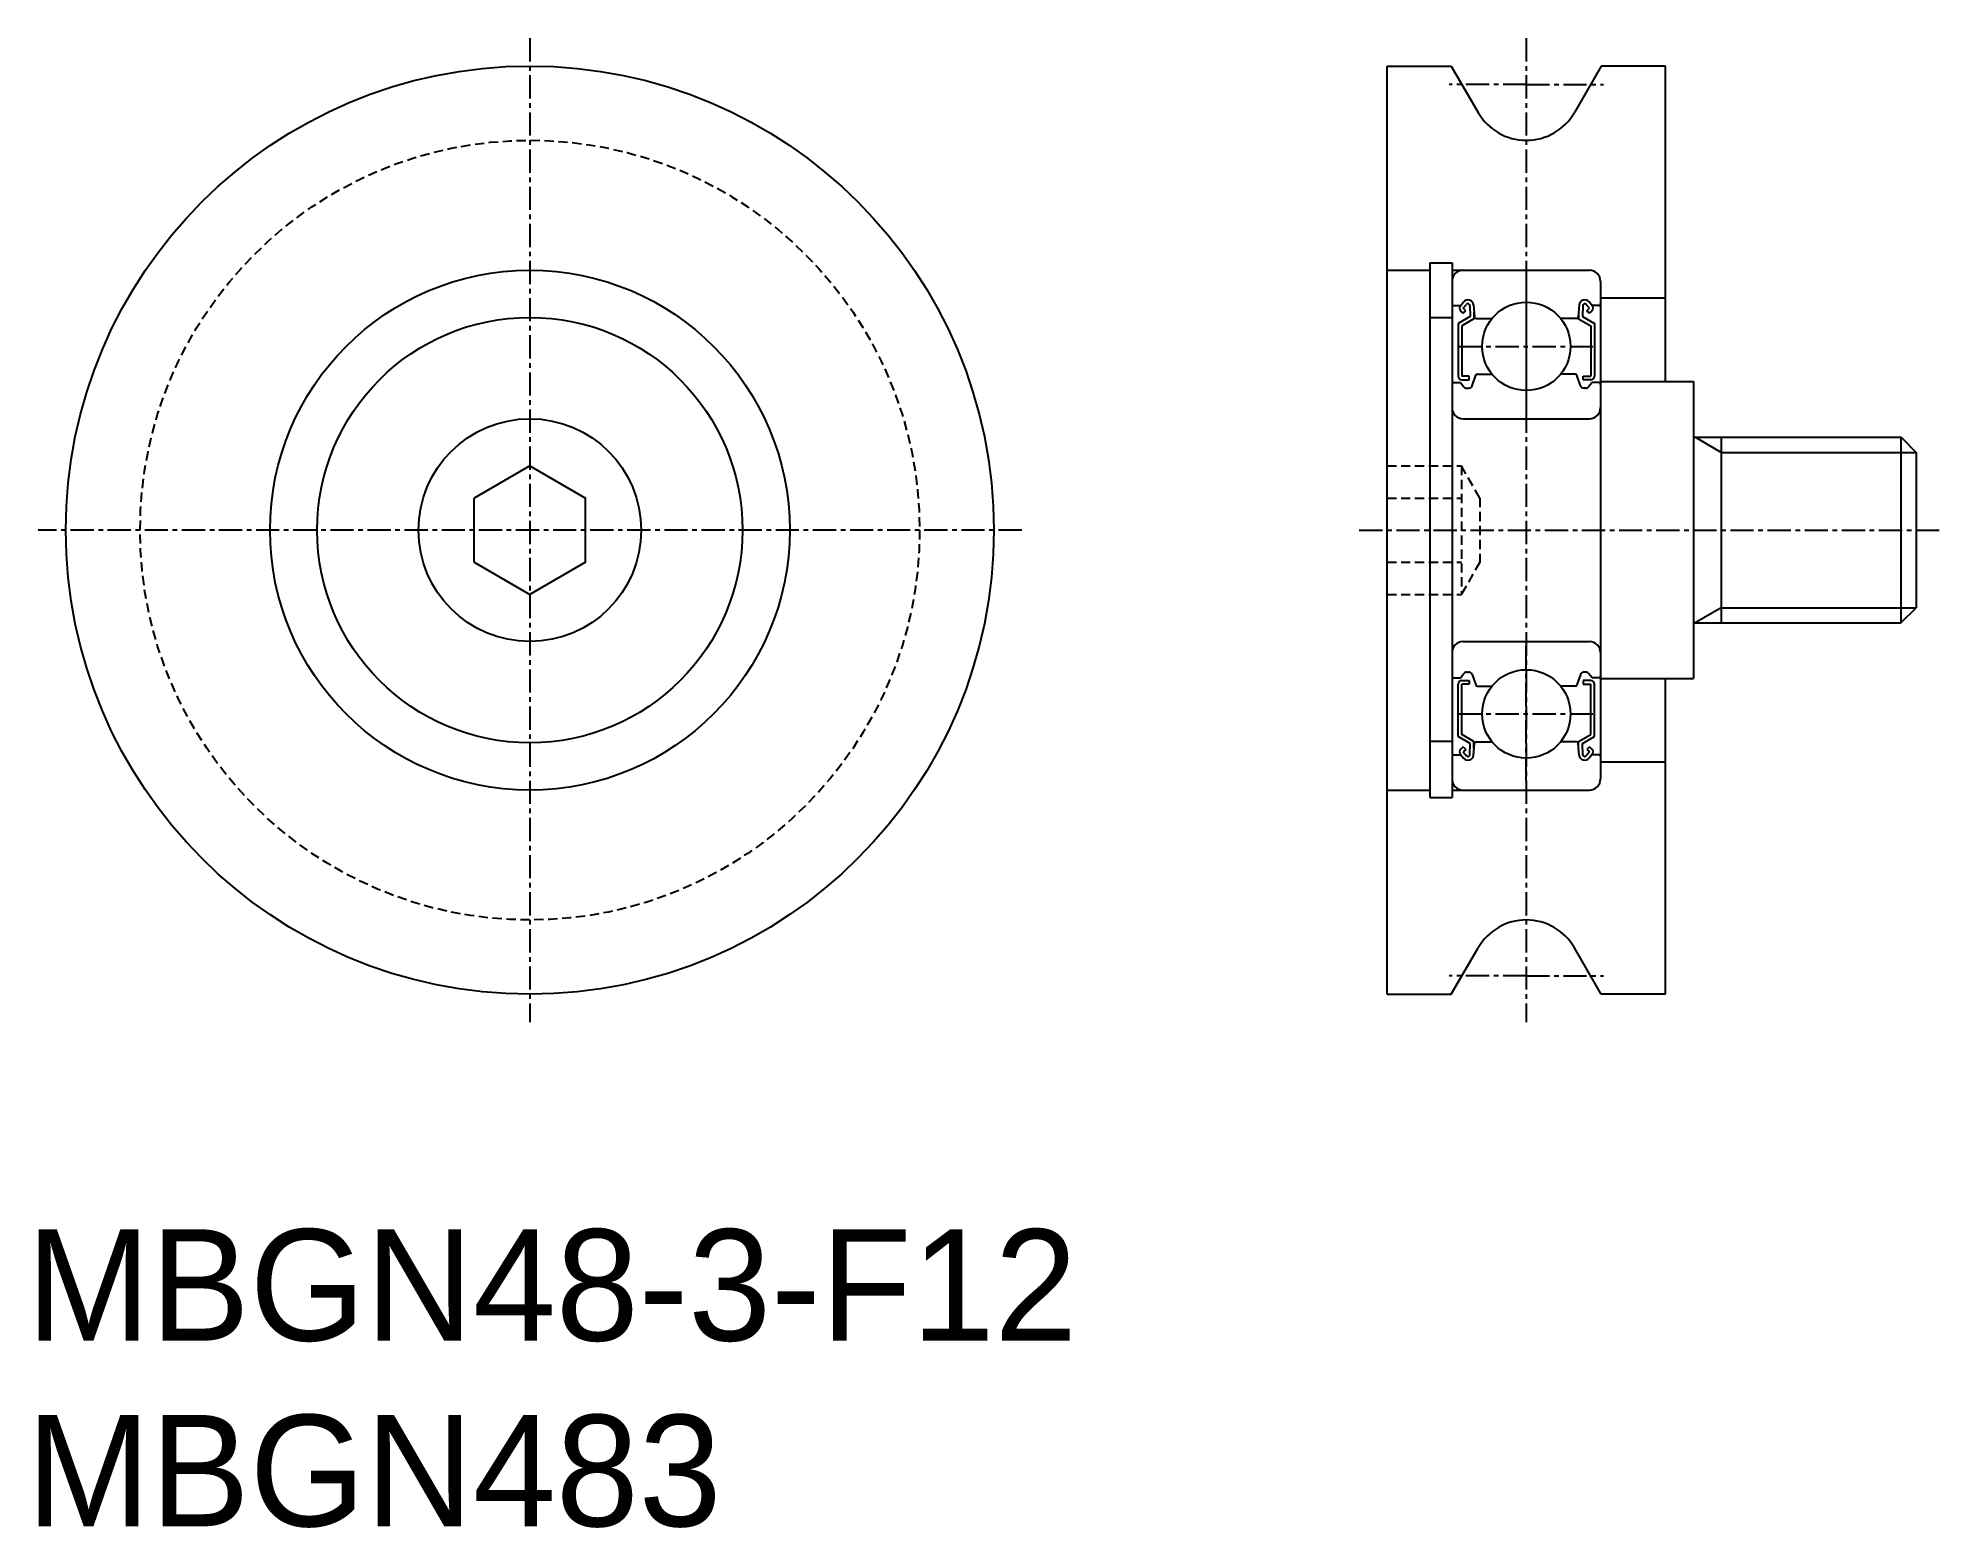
# Model space of a CAD drawing. Extents: x 3 to 106, y -4 to 76.
import ezdxf

# ---------------------------------------------------------------- set-up
doc = ezdxf.new("R2010")
doc.units = 0
doc.linetypes.add('CENTER', pattern=[2, 1.25, -0.25, 0.25, -0.25])
doc.linetypes.add('DASHED', pattern=[0.75, 0.5, -0.25])
doc.layers.get('0').update_dxf_attribs({"linetype": 'CONTINUOUS'})
doc.layers.add('CENTER', color=1, linetype='CENTER')

msp = doc.modelspace()

# ---------------------------------------------------------------- linework, layer by layer
at = {"color": 7, "linetype": 'CONTINUOUS'}
for p, q in [((75.82, 74.91), (79.28, 74.91)), ((75.82, 24.91), (75.82, 74.91)), ((79.28, 74.91), (80.72, 72.41)), ((87.36, 74.91), (85.92, 72.41)), ((90.82, 74.91), (87.36, 74.91)), ((90.82, 57.91), (90.82, 74.91)), ((75.82, 63.91), (78.12, 63.91)), ((78.12, 64.31), (79.32, 64.31)), ((78.12, 64.31), (78.12, 35.51)), ((79.32, 64.31), (79.32, 35.51)), ((79.32, 63.91), (86.72, 63.91)), ((87.32, 63.31), (87.32, 36.51)), ((79.42, 62.01), (79.78, 62.01)), ((79.77, 62), (79.94, 62.2)), ((79.92, 61.59), (79.78, 61.73)), ((79.92, 61.87), (80.09, 62.07)), ((80.06, 61.73), (79.92, 61.87)), ((79.92, 61.59), (80.06, 61.73)), ((80.27, 62.01), (80.3, 61.41)), ((80.47, 62.04), (80.52, 61.4)), ((80.5, 61.66), (80.5, 61.3)), ((86.17, 62.04), (86.12, 61.4)), ((86.14, 61.66), (86.14, 61.3)), ((86.37, 62.01), (86.34, 61.41)), ((86.72, 61.87), (86.55, 62.07)), ((86.58, 61.73), (86.72, 61.87)), ((86.72, 61.59), (86.58, 61.73)), ((86.87, 62), (86.7, 62.2)), ((86.72, 61.59), (86.86, 61.73)), ((87.22, 62.01), (86.86, 62.01)), ((90.82, 62.41), (87.32, 62.41)), ((78.12, 61.37), (79.32, 61.37)), ((80.3, 61.41), (79.65, 61.04)), ((79.65, 61.04), (79.65, 58.21)), ((80.5, 61.3), (79.85, 60.92)), ((79.85, 60.92), (79.85, 58.21)), ((80.62, 61.31), (81.47, 61.31)), ((86.02, 61.31), (85.17, 61.31)), ((86.14, 61.3), (86.79, 60.92)), ((86.34, 61.41), (86.99, 61.04)), ((86.79, 60.92), (86.79, 58.21)), ((86.99, 61.04), (86.99, 58.21)), ((79.42, 57.86), (79.77, 57.86)), ((79.77, 57.86), (79.96, 57.63)), ((80.25, 58.21), (79.85, 58.21)), ((79.85, 58.01), (80.25, 58.01)), ((80.11, 57.56), (80.21, 57.56)), ((80.25, 58.01), (80.25, 58.21)), ((80.4, 57.69), (80.6, 58.25)), ((80.69, 58.31), (81.47, 58.31)), ((85.95, 58.31), (85.17, 58.31)), ((86.24, 57.69), (86.04, 58.25)), ((86.39, 58.21), (86.79, 58.21)), ((86.39, 58.01), (86.39, 58.21)), ((86.79, 58.01), (86.39, 58.01)), ((86.52, 57.56), (86.43, 57.56)), ((86.87, 57.86), (86.68, 57.63)), ((87.22, 57.86), (86.87, 57.86)), ((87.32, 57.91), (92.32, 57.91)), ((92.32, 57.91), (92.32, 41.91)), ((79.92, 55.91), (86.72, 55.91)), ((92.32, 54.91), (103.51, 54.91)), ((93.82, 54.91), (93.82, 44.91)), ((103.5, 54.91), (103.5, 44.91)), ((103.51, 54.91), (104.32, 54.1)), ((104.32, 54.1), (104.32, 45.73)), ((29.63, 53.37), (26.63, 51.64)), ((29.63, 53.37), (32.63, 51.64)), ((26.63, 48.19), (26.63, 51.64)), ((32.63, 48.19), (32.63, 51.64)), ((26.63, 48.19), (29.63, 46.45)), ((32.63, 48.19), (29.63, 46.45)), ((103.5, 44.91), (104.32, 45.73)), ((92.32, 44.91), (103.5, 44.91)), ((79.92, 43.91), (86.72, 43.91)), ((79.77, 41.96), (79.96, 42.19)), ((80.11, 42.26), (80.21, 42.26)), ((80.4, 42.13), (80.6, 41.58)), ((86.24, 42.13), (86.04, 41.58)), ((86.52, 42.26), (86.43, 42.26)), ((86.87, 41.96), (86.68, 42.19)), ((79.42, 41.96), (79.77, 41.96)), ((79.65, 38.79), (79.65, 41.61)), ((79.85, 41.81), (80.25, 41.81)), ((80.25, 41.61), (79.85, 41.61)), ((79.85, 38.9), (79.85, 41.61)), ((80.25, 41.81), (80.25, 41.61)), ((80.69, 41.51), (81.47, 41.51)), ((85.95, 41.51), (85.17, 41.51)), ((86.79, 41.81), (86.39, 41.81)), ((86.39, 41.81), (86.39, 41.61)), ((86.39, 41.61), (86.79, 41.61)), ((86.79, 38.9), (86.79, 41.61)), ((87.22, 41.96), (86.87, 41.96)), ((86.99, 38.79), (86.99, 41.61)), ((87.32, 41.91), (92.32, 41.91)), ((90.82, 24.91), (90.82, 41.91)), ((78.12, 38.54), (79.32, 38.54)), ((80.3, 38.41), (79.65, 38.79)), ((79.92, 38.24), (79.78, 38.1)), ((80.5, 38.53), (79.85, 38.9)), ((79.92, 38.24), (80.06, 38.1)), ((80.06, 38.1), (79.92, 37.96)), ((80.27, 37.81), (80.3, 38.41)), ((80.47, 37.79), (80.52, 38.42)), ((80.5, 38.17), (80.5, 38.53)), ((80.62, 38.51), (81.47, 38.51)), ((86.02, 38.51), (85.17, 38.51)), ((86.17, 37.79), (86.12, 38.42)), ((86.14, 38.53), (86.79, 38.9)), ((86.14, 38.17), (86.14, 38.53)), ((86.34, 38.41), (86.99, 38.79)), ((86.37, 37.81), (86.34, 38.41)), ((86.72, 38.24), (86.58, 38.1)), ((86.58, 38.1), (86.72, 37.96)), ((86.72, 38.24), (86.86, 38.1)), ((79.42, 37.81), (79.78, 37.81)), ((79.77, 37.83), (79.94, 37.62)), ((79.92, 37.96), (80.09, 37.75)), ((86.72, 37.96), (86.55, 37.75)), ((86.87, 37.83), (86.7, 37.62)), ((87.22, 37.81), (86.86, 37.81)), ((90.82, 37.41), (87.32, 37.41)), ((75.82, 35.91), (78.12, 35.91)), ((78.12, 35.51), (79.32, 35.51)), ((79.32, 35.91), (86.72, 35.91)), ((79.28, 24.91), (80.72, 27.41)), ((87.36, 24.91), (85.92, 27.41)), ((75.82, 24.91), (79.28, 24.91)), ((90.82, 24.91), (87.36, 24.91))]:
    msp.add_line(p, q, dxfattribs=at)
at = {"color": 3, "linetype": 'CONTINUOUS'}
for p, q in [((93.82, 54.1), (92.41, 54.91)), ((93.82, 54.1), (104.32, 54.1)), ((93.82, 45.73), (92.41, 44.91)), ((93.82, 45.73), (104.32, 45.73))]:
    msp.add_line(p, q, dxfattribs=at)
at = {"color": 3, "linetype": 'DASHED'}
for p, q in [((75.82, 53.37), (79.82, 53.37)), ((80.82, 51.64), (79.82, 53.37)), ((79.82, 53.37), (79.82, 46.45)), ((75.82, 51.64), (79.82, 51.64)), ((80.82, 51.64), (80.82, 48.19)), ((75.82, 48.19), (79.82, 48.19)), ((80.82, 48.19), (79.82, 46.45)), ((75.82, 46.45), (79.82, 46.45))]:
    msp.add_line(p, q, dxfattribs=at)
at = {"color": 7, "linetype": 'CONTINUOUS'}
for centre, radius in [((29.63, 49.91), 25), ((29.63, 49.91), 14), ((83.32, 59.81), 2.38), ((29.63, 49.91), 11.46), ((29.63, 49.91), 6), ((83.32, 40.01), 2.38)]:
    msp.add_circle(centre, radius, dxfattribs=at)
at = {"color": 3, "linetype": 'DASHED'}
msp.add_circle((29.63, 49.91), 21, dxfattribs=at)
at = {"color": 7, "linetype": 'CONTINUOUS'}
for centre, radius, start, end in [((83.32, 73.91), 3, 210, 330), ((79.92, 63.31), 0.6, 90, 180), ((86.72, 63.31), 0.6, 0, 90), ((79.42, 62.11), 0.1, 180, 270), ((79.92, 61.87), 0.2, 140.137, 225.002), ((80.17, 62.01), 0.3, 4.9354, 140.137), ((80.17, 62.01), 0.1, 3.1017, 139.9503), ((86.47, 62.01), 0.3, 39.863, 175.0646), ((86.47, 62.01), 0.1, 40.0497, 176.8983), ((86.72, 61.87), 0.2, 314.998, 39.863), ((87.22, 62.11), 0.1, 270, 0), ((80.62, 61.41), 0.1, 184.9354, 270), ((86.02, 61.41), 0.1, 270, 355.0646), ((79.42, 57.76), 0.1, 90, 180.8103), ((79.85, 58.21), 0.2, 180, 270), ((80.11, 57.76), 0.2, 219.9762, 270), ((80.21, 57.76), 0.2, 270, 339.9916), ((80.69, 58.21), 0.1, 90, 159.9916), ((85.95, 58.21), 0.1, 20.0084, 90), ((86.43, 57.76), 0.2, 200.0084, 270), ((86.52, 57.76), 0.2, 270, 320.0238), ((86.79, 58.21), 0.2, 270, 0), ((87.22, 57.76), 0.1, 359.1897, 90), ((79.92, 56.51), 0.6, 180, 270), ((86.72, 56.51), 0.6, 270, 0), ((79.92, 43.31), 0.6, 90, 180), ((86.72, 43.31), 0.6, 0, 90), ((80.11, 42.06), 0.2, 90, 140.0238), ((80.21, 42.06), 0.2, 20.0084, 90), ((86.43, 42.06), 0.2, 90, 159.9916), ((86.52, 42.06), 0.2, 39.9762, 90), ((79.42, 42.06), 0.1, 179.1897, 270), ((79.85, 41.61), 0.2, 90, 180), ((80.69, 41.61), 0.1, 200.0084, 270), ((85.95, 41.61), 0.1, 270, 339.9916), ((86.79, 41.61), 0.2, 0, 90), ((87.22, 42.06), 0.1, 270, 0.8103), ((79.92, 37.96), 0.2, 134.998, 219.863), ((80.62, 38.41), 0.1, 90, 175.0646), ((86.02, 38.41), 0.1, 4.9354, 90), ((86.72, 37.96), 0.2, 320.137, 45.002), ((79.42, 37.71), 0.1, 90, 180), ((80.17, 37.82), 0.3, 219.863, 355.0646), ((80.17, 37.82), 0.1, 220.0497, 356.8983), ((86.47, 37.82), 0.3, 184.9354, 320.137), ((86.47, 37.82), 0.1, 183.1017, 319.9503), ((87.22, 37.71), 0.1, 0, 90), ((79.92, 36.51), 0.6, 180, 270), ((86.72, 36.51), 0.6, 270, 0), ((83.32, 25.91), 3, 30, 150)]:
    msp.add_arc(centre, radius, start, end, dxfattribs=at)
at = {"layer": 'CENTER', "color": 1, "linetype": 'CENTER'}
for p, q in [((29.63, 76.41), (29.63, 23.41)), ((83.32, 76.41), (83.32, 23.41)), ((83.32, 73.91), (79.16, 73.91)), ((83.32, 73.91), (87.48, 73.91)), ((83.32, 63.4), (83.32, 56.16)), ((79.66, 59.81), (86.98, 59.81)), ((56.13, 49.91), (3.13, 49.91)), ((74.32, 49.91), (105.82, 49.91)), ((83.32, 36.43), (83.32, 43.67)), ((79.66, 40.01), (86.98, 40.01)), ((83.32, 25.91), (79.16, 25.91)), ((83.32, 25.91), (87.48, 25.91))]:
    msp.add_line(p, q, dxfattribs=at)

# ---------------------------------------------------------------- texts
at = {"color": 7, "linetype": 'CONTINUOUS'}
for s, p in [('MBGN48-3-F12', (2.5, 6.25)), ('MBGN483', (2.5, -3.75))]:
    msp.add_text(s, height=6, dxfattribs=at).set_placement(p)

doc.saveas('drawing.dxf')
